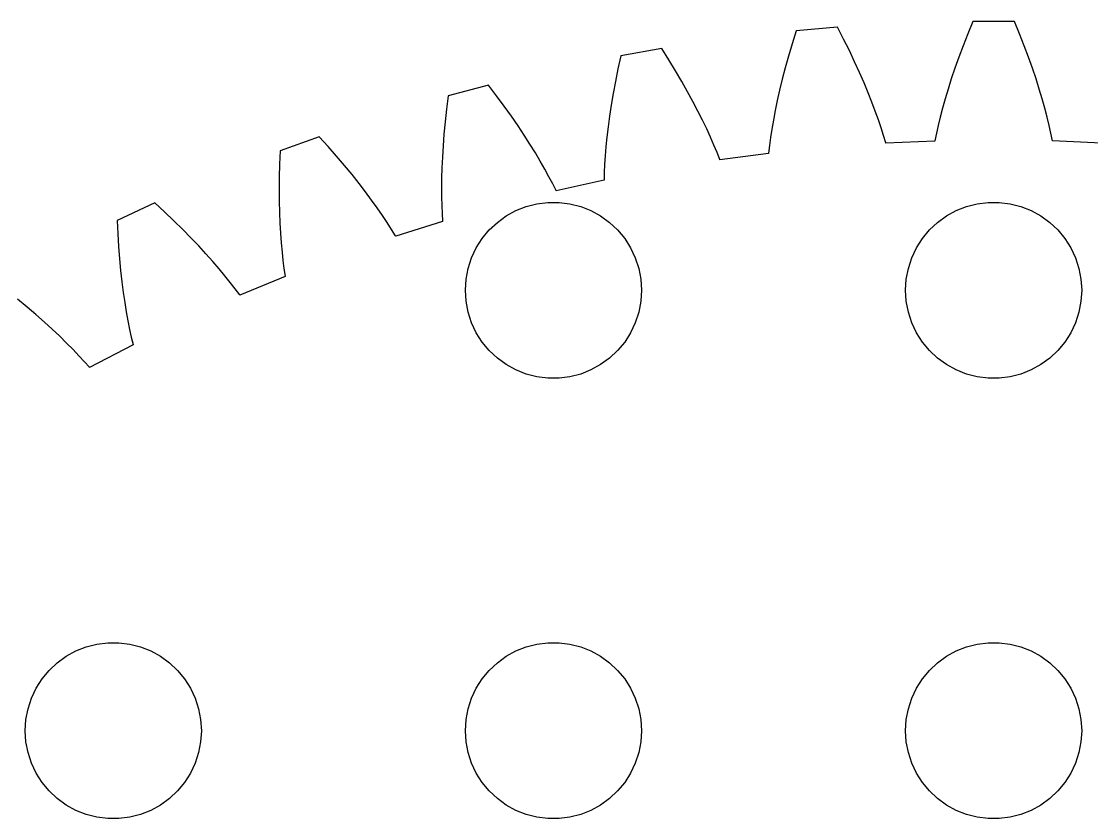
# Model space of a CAD drawing. Header units: metres. Extents: x -69 to 69, y 41 to 179.
# Drawn here: x -33.13 to 3.34, y 152.01 to 179.16 of the extents above; entities that cross this region are included whole.
import ezdxf

# ---------------------------------------------------------------- set-up
doc = ezdxf.new("R2010")
doc.units = ezdxf.units.M

msp = doc.modelspace()

# ---------------------------------------------------------------- linework, layer by layer
for p, q in [((-0.70831, 179.157), (-0.88176, 178.737)), ((0.70831, 179.157), (-0.70831, 179.157)), ((0.88176, 178.737), (0.70831, 179.157)), ((-6.73305, 178.832), (-6.8692, 178.398)), ((-5.32181, 178.956), (-6.73305, 178.832)), ((-5.11238, 178.552), (-5.32181, 178.956)), ((-0.88176, 178.737), (-1.04155, 178.33)), ((1.04155, 178.33), (0.88176, 178.737)), ((-6.8692, 178.398), (-6.99295, 177.979)), ((-4.91779, 178.161), (-5.11238, 178.552)), ((-12.7065, 177.983), (-12.8044, 177.539)), ((-11.3114, 178.229), (-12.7065, 177.983)), ((-11.0676, 177.846), (-11.3114, 178.229)), ((-6.99295, 177.979), (-7.10484, 177.576)), ((-4.73752, 177.783), (-4.91779, 178.161)), ((-1.04155, 178.33), (-1.18819, 177.938)), ((1.18819, 177.938), (1.04155, 178.33)), ((-10.8397, 177.473), (-11.0676, 177.846)), ((-4.57106, 177.418), (-4.73752, 177.783)), ((-1.18819, 177.938), (-1.32222, 177.56)), ((1.32222, 177.56), (1.18819, 177.938)), ((-12.8044, 177.539), (-12.8911, 177.111)), ((-10.6272, 177.112), (-10.8397, 177.473)), ((-7.10484, 177.576), (-7.20544, 177.188)), ((-4.41795, 177.067), (-4.57106, 177.418)), ((-1.32222, 177.56), (-1.44417, 177.197)), ((1.44417, 177.197), (1.32222, 177.56)), ((-17.215, 176.984), (-18.5833, 176.617)), ((-16.9386, 176.623), (-17.215, 176.984)), ((-12.8911, 177.111), (-12.9674, 176.7)), ((-10.4296, 176.763), (-10.6272, 177.112)), ((-7.20544, 177.188), (-7.29529, 176.816)), ((-4.27765, 176.73), (-4.41795, 177.067)), ((-1.44417, 177.197), (-1.55457, 176.849)), ((1.55457, 176.849), (1.44417, 177.197)), ((-18.5833, 176.617), (-18.6421, 176.166)), ((-16.6791, 176.272), (-16.9386, 176.623)), ((-12.9674, 176.7), (-13.0338, 176.304)), ((-10.2464, 176.427), (-10.4296, 176.763)), ((-7.29529, 176.816), (-7.37495, 176.46)), ((-4.14966, 176.408), (-4.27765, 176.73)), ((-1.65396, 176.517), (-1.74289, 176.2)), ((-1.55457, 176.849), (-1.65396, 176.517)), ((1.65396, 176.517), (1.55457, 176.849)), ((1.74289, 176.2), (1.65396, 176.517)), ((-18.6421, 176.166), (-18.6912, 175.732)), ((-16.4359, 175.931), (-16.6791, 176.272)), ((-13.0338, 176.304), (-13.0909, 175.926)), ((-10.0773, 176.104), (-10.2464, 176.427)), ((-7.37495, 176.46), (-7.44499, 176.12)), ((-4.03345, 176.1), (-4.14966, 176.408)), ((-1.74289, 176.2), (-1.82193, 175.899)), ((1.82193, 175.899), (1.74289, 176.2)), ((-16.2087, 175.6), (-16.4359, 175.931)), ((-13.0909, 175.926), (-13.1392, 175.564)), ((-9.92169, 175.794), (-10.0773, 176.104)), ((-9.7791, 175.497), (-9.92169, 175.794)), ((-7.50597, 175.796), (-7.55847, 175.49)), ((-7.44499, 176.12), (-7.50597, 175.796)), ((-3.92848, 175.807), (-4.03345, 176.1)), ((-3.83423, 175.53), (-3.92848, 175.807)), ((-1.82193, 175.899), (-1.89163, 175.614)), ((1.89163, 175.614), (1.82193, 175.899)), ((-18.6912, 175.732), (-18.7313, 175.316)), ((-15.997, 175.281), (-16.2087, 175.6)), ((-13.1392, 175.564), (-13.1794, 175.219)), ((-9.64902, 175.214), (-9.7791, 175.497)), ((-7.55847, 175.49), (-7.60309, 175.2)), ((-3.75014, 175.267), (-3.83423, 175.53)), ((-1.89163, 175.614), (-1.95256, 175.346)), ((1.95256, 175.346), (1.89163, 175.614)), ((-22.9875, 175.229), (-24.3187, 174.744)), ((-22.6808, 174.893), (-22.9875, 175.229)), ((-18.7313, 175.316), (-18.763, 174.916)), ((-15.8003, 174.974), (-15.997, 175.281)), ((-13.1794, 175.219), (-13.2119, 174.892)), ((-9.53091, 174.946), (-9.64902, 175.214)), ((-7.60309, 175.2), (-7.6404, 174.927)), ((-3.67566, 175.021), (-3.75014, 175.267)), ((-2.00494, 175.083), (-3.67519, 175.013)), ((-1.95256, 175.346), (-2.00529, 175.094)), ((-2.00529, 175.094), (-2.00494, 175.083)), ((2.00529, 175.094), (1.95256, 175.346)), ((2.00504, 175.086), (2.00529, 175.094)), ((3.675, 175.01), (2.00504, 175.086)), ((-24.3187, 174.744), (-24.3379, 174.29)), ((-22.3916, 174.566), (-22.6808, 174.893)), ((-18.763, 174.916), (-18.7869, 174.534)), ((-15.6182, 174.678), (-15.8003, 174.974)), ((-13.2119, 174.892), (-13.2375, 174.582)), ((-9.4243, 174.692), (-9.53091, 174.946)), ((-9.32864, 174.453), (-9.4243, 174.692)), ((-7.6404, 174.927), (-7.67099, 174.672)), ((-3.67519, 175.013), (-3.67566, 175.021)), ((-22.1196, 174.247), (-22.3916, 174.566)), ((-18.7869, 174.534), (-18.8035, 174.169)), ((-15.4503, 174.395), (-15.6182, 174.678)), ((-15.2961, 174.125), (-15.4503, 174.395)), ((-13.2375, 174.582), (-13.2567, 174.289)), ((-9.32742, 174.445), (-9.32864, 174.453)), ((-7.66963, 174.66), (-9.32742, 174.445)), ((-7.67099, 174.672), (-7.66963, 174.66)), ((-24.3379, 174.29), (-24.3491, 173.853)), ((-21.8645, 173.938), (-22.1196, 174.247)), ((-18.8035, 174.169), (-18.8134, 173.822)), ((-15.1551, 173.868), (-15.2961, 174.125)), ((-13.2701, 174.014), (-13.2783, 173.757)), ((-13.2567, 174.289), (-13.2701, 174.014)), ((-24.3491, 173.853), (-24.3527, 173.434)), ((-21.6257, 173.639), (-21.8645, 173.938)), ((-21.403, 173.35), (-21.6257, 173.639)), ((-18.8134, 173.822), (-18.8173, 173.493)), ((-15.0267, 173.625), (-15.1551, 173.868)), ((-14.9106, 173.395), (-15.0267, 173.625)), ((-13.2759, 173.746), (-14.9087, 173.387)), ((-13.2783, 173.757), (-13.2759, 173.746)), ((-24.3527, 173.434), (-24.3494, 173.034)), ((-21.1959, 173.071), (-21.403, 173.35)), ((-18.8173, 173.493), (-18.8158, 173.182)), ((-14.9087, 173.387), (-14.9106, 173.395)), ((-28.5851, 172.977), (-29.869, 172.378)), ((-28.2502, 172.669), (-28.5851, 172.977)), ((-24.3494, 173.034), (-24.3399, 172.651)), ((-21.004, 172.804), (-21.1959, 173.071)), ((-18.8158, 173.182), (-18.8094, 172.889)), ((-18.8094, 172.889), (-18.7988, 172.614)), ((-15.927, 172.853), (-15.5621, 172.947)), ((-15.5621, 172.947), (-15.1884, 172.994)), ((-15.1884, 172.994), (-14.8116, 172.994)), ((-14.8116, 172.994), (-14.4379, 172.947)), ((-14.4379, 172.947), (-14.0729, 172.853)), ((-0.92705, 172.853), (-0.56213, 172.947)), ((-0.56213, 172.947), (-0.18837, 172.994)), ((-0.18837, 172.994), (0.18837, 172.994)), ((0.18837, 172.994), (0.56213, 172.947)), ((0.56213, 172.947), (0.92705, 172.853)), ((-27.9337, 172.368), (-28.2502, 172.669)), ((-24.3399, 172.651), (-24.3246, 172.286)), ((-20.8268, 172.548), (-21.004, 172.804)), ((-20.6639, 172.304), (-20.8268, 172.548)), ((-18.7988, 172.614), (-18.7846, 172.357)), ((-16.9123, 172.312), (-16.6075, 172.533)), ((-16.6075, 172.533), (-16.2773, 172.714)), ((-16.2773, 172.714), (-15.927, 172.853)), ((-14.0729, 172.853), (-13.7227, 172.714)), ((-13.7227, 172.714), (-13.3925, 172.533)), ((-13.3925, 172.533), (-13.0877, 172.312)), ((-1.91226, 172.312), (-1.60747, 172.533)), ((-1.60747, 172.533), (-1.27733, 172.714)), ((-1.27733, 172.714), (-0.92705, 172.853)), ((0.92705, 172.853), (1.27733, 172.714)), ((1.27733, 172.714), (1.60747, 172.533)), ((1.60747, 172.533), (1.91226, 172.312)), ((-29.869, 172.378), (-29.8485, 171.924)), ((-27.635, 172.075), (-27.9337, 172.368)), ((-24.3246, 172.286), (-24.3043, 171.94)), ((-20.5148, 172.073), (-20.6639, 172.304)), ((-18.7812, 172.346), (-20.3765, 171.846)), ((-18.7846, 172.357), (-18.7812, 172.346)), ((-17.1869, 172.054), (-16.9123, 172.312)), ((-13.0877, 172.312), (-12.8131, 172.054)), ((-2.1869, 172.054), (-1.91226, 172.312)), ((1.91226, 172.312), (2.1869, 172.054)), ((-29.8485, 171.924), (-29.8216, 171.488)), ((-27.3538, 171.789), (-27.635, 172.075)), ((-27.0899, 171.512), (-27.3538, 171.789)), ((-24.3043, 171.94), (-24.2795, 171.612)), ((-20.3791, 171.854), (-20.5148, 172.073)), ((-20.3765, 171.846), (-20.3791, 171.854)), ((-17.427, 171.763), (-17.1869, 172.054)), ((-12.8131, 172.054), (-12.5729, 171.763)), ((-2.42705, 171.763), (-2.1869, 172.054)), ((2.1869, 172.054), (2.42705, 171.763)), ((-29.8216, 171.488), (-29.7887, 171.071)), ((-26.8428, 171.243), (-27.0899, 171.512)), ((-24.2795, 171.612), (-24.2509, 171.302)), ((-17.7893, 171.104), (-17.6289, 171.445)), ((-17.6289, 171.445), (-17.427, 171.763)), ((-12.5729, 171.763), (-12.3711, 171.445)), ((-12.3711, 171.445), (-12.2107, 171.104)), ((-2.78932, 171.104), (-2.62891, 171.445)), ((-2.62891, 171.445), (-2.42705, 171.763)), ((2.42705, 171.763), (2.62891, 171.445)), ((2.62891, 171.445), (2.78932, 171.104)), ((-29.7887, 171.071), (-29.7505, 170.672)), ((-26.6123, 170.984), (-26.8428, 171.243)), ((-24.2509, 171.302), (-24.219, 171.01)), ((-17.9057, 170.746), (-17.7893, 171.104)), ((-12.2107, 171.104), (-12.0942, 170.746)), ((-2.90575, 170.746), (-2.78932, 171.104)), ((2.78932, 171.104), (2.90575, 170.746)), ((-26.3978, 170.734), (-26.6123, 170.984)), ((-26.1989, 170.495), (-26.3978, 170.734)), ((-24.219, 171.01), (-24.1844, 170.737)), ((-24.1844, 170.737), (-24.1479, 170.483)), ((-17.9763, 170.376), (-17.9057, 170.746)), ((-12.0942, 170.746), (-12.0237, 170.376)), ((-2.97633, 170.376), (-2.90575, 170.746)), ((2.90575, 170.746), (2.97633, 170.376)), ((-29.7505, 170.672), (-29.7076, 170.291)), ((-26.0154, 170.266), (-26.1989, 170.495)), ((-24.1436, 170.472), (-25.6892, 169.835)), ((-24.1479, 170.483), (-24.1436, 170.472)), ((-18, 170), (-17.9763, 170.376)), ((-12.0237, 170.376), (-12, 170)), ((-3, 170), (-2.97633, 170.376)), ((2.97633, 170.376), (3, 170)), ((-29.7076, 170.291), (-29.6607, 169.929)), ((-25.8468, 170.049), (-26.0154, 170.266)), ((-25.6925, 169.843), (-25.8468, 170.049)), ((-17.9763, 169.624), (-18, 170)), ((-12, 170), (-12.0237, 169.624)), ((-2.97633, 169.624), (-3, 170)), ((3, 170), (2.97633, 169.624)), ((-32.94, 169.43), (-33.2631, 169.697)), ((-29.6607, 169.929), (-29.6102, 169.586)), ((-29.6102, 169.586), (-29.5569, 169.261)), ((-25.6892, 169.835), (-25.6925, 169.843)), ((-17.9057, 169.254), (-17.9763, 169.624)), ((-12.0237, 169.624), (-12.0942, 169.254)), ((-2.90575, 169.254), (-2.97633, 169.624)), ((2.97633, 169.624), (2.90575, 169.254)), ((-32.635, 169.17), (-32.94, 169.43)), ((-29.5569, 169.261), (-29.5014, 168.955)), ((-17.7893, 168.896), (-17.9057, 169.254)), ((-12.0942, 169.254), (-12.2107, 168.896)), ((-2.78932, 168.896), (-2.90575, 169.254)), ((2.90575, 169.254), (2.78932, 168.896)), ((-32.3479, 168.917), (-32.635, 169.17)), ((-32.0784, 168.671), (-32.3479, 168.917)), ((-29.5014, 168.955), (-29.4442, 168.667)), ((-17.6289, 168.555), (-17.7893, 168.896)), ((-12.2107, 168.896), (-12.3711, 168.555)), ((-2.62891, 168.555), (-2.78932, 168.896)), ((2.78932, 168.896), (2.62891, 168.555)), ((-31.8261, 168.432), (-32.0784, 168.671)), ((-29.4442, 168.667), (-29.386, 168.398)), ((-17.427, 168.237), (-17.6289, 168.555)), ((-12.3711, 168.555), (-12.5729, 168.237)), ((-2.42705, 168.237), (-2.62891, 168.555)), ((2.62891, 168.555), (2.42705, 168.237)), ((-31.5906, 168.202), (-31.8261, 168.432)), ((-31.3717, 167.981), (-31.5906, 168.202)), ((-29.3222, 168.137), (-30.8064, 167.368)), ((-29.386, 168.398), (-29.3274, 168.148)), ((-29.3274, 168.148), (-29.3222, 168.137)), ((-17.1869, 167.946), (-17.427, 168.237)), ((-12.5729, 168.237), (-12.8131, 167.946)), ((-2.1869, 167.946), (-2.42705, 168.237)), ((2.42705, 168.237), (2.1869, 167.946)), ((-31.169, 167.77), (-31.3717, 167.981)), ((-30.982, 167.568), (-31.169, 167.77)), ((-16.9123, 167.688), (-17.1869, 167.946)), ((-12.8131, 167.946), (-13.0877, 167.688)), ((-1.91226, 167.688), (-2.1869, 167.946)), ((2.1869, 167.946), (1.91226, 167.688)), ((-30.8104, 167.376), (-30.982, 167.568)), ((-16.6075, 167.467), (-16.9123, 167.688)), ((-16.2773, 167.286), (-16.6075, 167.467)), ((-13.3925, 167.467), (-13.7227, 167.286)), ((-13.0877, 167.688), (-13.3925, 167.467)), ((-1.60747, 167.467), (-1.91226, 167.688)), ((-1.27733, 167.286), (-1.60747, 167.467)), ((1.60747, 167.467), (1.27733, 167.286)), ((1.91226, 167.688), (1.60747, 167.467)), ((-30.8064, 167.368), (-30.8104, 167.376)), ((-15.927, 167.147), (-16.2773, 167.286)), ((-15.5621, 167.053), (-15.927, 167.147)), ((-15.1884, 167.006), (-15.5621, 167.053)), ((-14.4379, 167.053), (-14.8116, 167.006)), ((-14.0729, 167.147), (-14.4379, 167.053)), ((-13.7227, 167.286), (-14.0729, 167.147)), ((-0.92705, 167.147), (-1.27733, 167.286)), ((-0.56213, 167.053), (-0.92705, 167.147)), ((-0.18837, 167.006), (-0.56213, 167.053)), ((0.56213, 167.053), (0.18837, 167.006)), ((0.92705, 167.147), (0.56213, 167.053)), ((1.27733, 167.286), (0.92705, 167.147)), ((-14.8116, 167.006), (-15.1884, 167.006)), ((0.18837, 167.006), (-0.18837, 167.006)), ((-30.927, 157.853), (-30.5621, 157.947)), ((-30.5621, 157.947), (-30.1884, 157.994)), ((-30.1884, 157.994), (-29.8116, 157.994)), ((-29.8116, 157.994), (-29.4379, 157.947)), ((-29.4379, 157.947), (-29.0729, 157.853)), ((-15.927, 157.853), (-15.5621, 157.947)), ((-15.5621, 157.947), (-15.1884, 157.994)), ((-15.1884, 157.994), (-14.8116, 157.994)), ((-14.8116, 157.994), (-14.4379, 157.947)), ((-14.4379, 157.947), (-14.0729, 157.853)), ((-0.92705, 157.853), (-0.56213, 157.947)), ((-0.56213, 157.947), (-0.18837, 157.994)), ((-0.18837, 157.994), (0.18837, 157.994)), ((0.18837, 157.994), (0.56213, 157.947)), ((0.56213, 157.947), (0.92705, 157.853)), ((-31.6075, 157.533), (-31.2773, 157.714)), ((-31.2773, 157.714), (-30.927, 157.853)), ((-29.0729, 157.853), (-28.7227, 157.714)), ((-28.7227, 157.714), (-28.3925, 157.533)), ((-16.6075, 157.533), (-16.2773, 157.714)), ((-16.2773, 157.714), (-15.927, 157.853)), ((-14.0729, 157.853), (-13.7227, 157.714)), ((-13.7227, 157.714), (-13.3925, 157.533)), ((-1.60747, 157.533), (-1.27733, 157.714)), ((-1.27733, 157.714), (-0.92705, 157.853)), ((0.92705, 157.853), (1.27733, 157.714)), ((1.27733, 157.714), (1.60747, 157.533)), ((-32.1869, 157.054), (-31.9123, 157.312)), ((-31.9123, 157.312), (-31.6075, 157.533)), ((-28.3925, 157.533), (-28.0877, 157.312)), ((-28.0877, 157.312), (-27.8131, 157.054)), ((-17.1869, 157.054), (-16.9123, 157.312)), ((-16.9123, 157.312), (-16.6075, 157.533)), ((-13.3925, 157.533), (-13.0877, 157.312)), ((-13.0877, 157.312), (-12.8131, 157.054)), ((-2.1869, 157.054), (-1.91226, 157.312)), ((-1.91226, 157.312), (-1.60747, 157.533)), ((1.60747, 157.533), (1.91226, 157.312)), ((1.91226, 157.312), (2.1869, 157.054)), ((-32.427, 156.763), (-32.1869, 157.054)), ((-27.8131, 157.054), (-27.5729, 156.763)), ((-17.427, 156.763), (-17.1869, 157.054)), ((-12.8131, 157.054), (-12.5729, 156.763)), ((-2.42705, 156.763), (-2.1869, 157.054)), ((2.1869, 157.054), (2.42705, 156.763)), ((-32.6289, 156.445), (-32.427, 156.763)), ((-27.5729, 156.763), (-27.3711, 156.445)), ((-17.6289, 156.445), (-17.427, 156.763)), ((-12.5729, 156.763), (-12.3711, 156.445)), ((-2.62891, 156.445), (-2.42705, 156.763)), ((2.42705, 156.763), (2.62891, 156.445)), ((-32.9057, 155.746), (-32.7893, 156.104)), ((-32.7893, 156.104), (-32.6289, 156.445)), ((-27.3711, 156.445), (-27.2107, 156.104)), ((-27.2107, 156.104), (-27.0942, 155.746)), ((-17.9057, 155.746), (-17.7893, 156.104)), ((-17.7893, 156.104), (-17.6289, 156.445)), ((-12.3711, 156.445), (-12.2107, 156.104)), ((-12.2107, 156.104), (-12.0942, 155.746)), ((-2.90575, 155.746), (-2.78932, 156.104)), ((-2.78932, 156.104), (-2.62891, 156.445)), ((2.62891, 156.445), (2.78932, 156.104)), ((2.78932, 156.104), (2.90575, 155.746)), ((-32.9763, 155.376), (-32.9057, 155.746)), ((-27.0942, 155.746), (-27.0237, 155.376)), ((-17.9763, 155.376), (-17.9057, 155.746)), ((-12.0942, 155.746), (-12.0237, 155.376)), ((-2.97633, 155.376), (-2.90575, 155.746)), ((2.90575, 155.746), (2.97633, 155.376)), ((-33, 155), (-32.9763, 155.376)), ((-27.0237, 155.376), (-27, 155)), ((-18, 155), (-17.9763, 155.376)), ((-12.0237, 155.376), (-12, 155)), ((-3, 155), (-2.97633, 155.376)), ((2.97633, 155.376), (3, 155)), ((-32.9763, 154.624), (-33, 155)), ((-27, 155), (-27.0237, 154.624)), ((-17.9763, 154.624), (-18, 155)), ((-12, 155), (-12.0237, 154.624)), ((-2.97633, 154.624), (-3, 155)), ((3, 155), (2.97633, 154.624)), ((-32.9057, 154.254), (-32.9763, 154.624)), ((-27.0237, 154.624), (-27.0942, 154.254)), ((-17.9057, 154.254), (-17.9763, 154.624)), ((-12.0237, 154.624), (-12.0942, 154.254)), ((-2.90575, 154.254), (-2.97633, 154.624)), ((2.97633, 154.624), (2.90575, 154.254)), ((-32.7893, 153.896), (-32.9057, 154.254)), ((-27.0942, 154.254), (-27.2107, 153.896)), ((-17.7893, 153.896), (-17.9057, 154.254)), ((-12.0942, 154.254), (-12.2107, 153.896)), ((-2.78932, 153.896), (-2.90575, 154.254)), ((2.90575, 154.254), (2.78932, 153.896)), ((-32.6289, 153.555), (-32.7893, 153.896)), ((-32.427, 153.237), (-32.6289, 153.555)), ((-27.3711, 153.555), (-27.5729, 153.237)), ((-27.2107, 153.896), (-27.3711, 153.555)), ((-17.6289, 153.555), (-17.7893, 153.896)), ((-17.427, 153.237), (-17.6289, 153.555)), ((-12.3711, 153.555), (-12.5729, 153.237)), ((-12.2107, 153.896), (-12.3711, 153.555)), ((-2.62891, 153.555), (-2.78932, 153.896)), ((-2.42705, 153.237), (-2.62891, 153.555)), ((2.62891, 153.555), (2.42705, 153.237)), ((2.78932, 153.896), (2.62891, 153.555)), ((-32.1869, 152.946), (-32.427, 153.237)), ((-27.5729, 153.237), (-27.8131, 152.946)), ((-17.1869, 152.946), (-17.427, 153.237)), ((-12.5729, 153.237), (-12.8131, 152.946)), ((-2.1869, 152.946), (-2.42705, 153.237)), ((2.42705, 153.237), (2.1869, 152.946)), ((-31.9123, 152.688), (-32.1869, 152.946)), ((-27.8131, 152.946), (-28.0877, 152.688)), ((-16.9123, 152.688), (-17.1869, 152.946)), ((-12.8131, 152.946), (-13.0877, 152.688)), ((-1.91226, 152.688), (-2.1869, 152.946)), ((2.1869, 152.946), (1.91226, 152.688)), ((-31.6075, 152.467), (-31.9123, 152.688)), ((-31.2773, 152.286), (-31.6075, 152.467)), ((-28.3925, 152.467), (-28.7227, 152.286)), ((-28.0877, 152.688), (-28.3925, 152.467)), ((-16.6075, 152.467), (-16.9123, 152.688)), ((-16.2773, 152.286), (-16.6075, 152.467)), ((-13.3925, 152.467), (-13.7227, 152.286)), ((-13.0877, 152.688), (-13.3925, 152.467)), ((-1.60747, 152.467), (-1.91226, 152.688)), ((-1.27733, 152.286), (-1.60747, 152.467)), ((1.60747, 152.467), (1.27733, 152.286)), ((1.91226, 152.688), (1.60747, 152.467)), ((-30.927, 152.147), (-31.2773, 152.286)), ((-30.5621, 152.053), (-30.927, 152.147)), ((-29.0729, 152.147), (-29.4379, 152.053)), ((-28.7227, 152.286), (-29.0729, 152.147)), ((-15.927, 152.147), (-16.2773, 152.286)), ((-15.5621, 152.053), (-15.927, 152.147)), ((-14.0729, 152.147), (-14.4379, 152.053)), ((-13.7227, 152.286), (-14.0729, 152.147)), ((-0.92705, 152.147), (-1.27733, 152.286)), ((-0.56213, 152.053), (-0.92705, 152.147)), ((0.92705, 152.147), (0.56213, 152.053)), ((1.27733, 152.286), (0.92705, 152.147)), ((-30.1884, 152.006), (-30.5621, 152.053)), ((-29.8116, 152.006), (-30.1884, 152.006)), ((-29.4379, 152.053), (-29.8116, 152.006)), ((-15.1884, 152.006), (-15.5621, 152.053)), ((-14.8116, 152.006), (-15.1884, 152.006)), ((-14.4379, 152.053), (-14.8116, 152.006)), ((-0.18837, 152.006), (-0.56213, 152.053)), ((0.18837, 152.006), (-0.18837, 152.006)), ((0.56213, 152.053), (0.18837, 152.006))]:
    msp.add_line(p, q)

doc.saveas('drawing.dxf')
